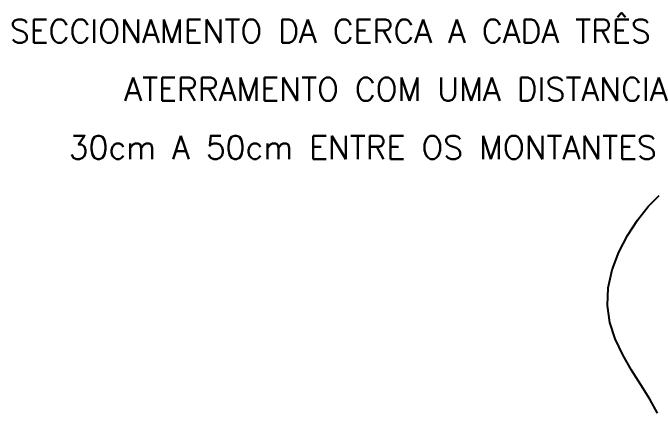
# Model space of a CAD drawing. Header units: millimetres. Extents: x -6623.4 to -6596.1, y -4703.2 to -4682.1.
# Drawn here: x -6623.35 to -6617.81, y -4693.81 to -4690.36 of the extents above; entities that cross this region are included whole.
import ezdxf
from ezdxf.enums import TextEntityAlignment as Align

# ---------------------------------------------------------------- set-up
doc = ezdxf.new("R2010")
doc.units = ezdxf.units.MM
doc.header["$LTSCALE"] = 10
doc.layers.add('Termotécnica', color=7, linetype='Continuous')
doc.styles.add('r80', font='romans.shx')

msp = doc.modelspace()

# ---------------------------------------------------------------- linework, layer by layer
at = {"layer": 'Termotécnica', "color": 1}
msp.add_lwpolyline([(-6617.7903, -4693.812), (-6617.8585, -4693.6921), (-6617.9359, -4693.5686), (-6618.0157, -4693.4412), (-6618.0911, -4693.3095), (-6618.1554, -4693.1729), (-6618.2017, -4693.0311), (-6618.2234, -4692.8836), (-6618.2154, -4692.7308), (-6618.1808, -4692.5763), (-6618.1243, -4692.4247), (-6618.0507, -4692.2804), (-6617.9649, -4692.1479), (-6617.8716, -4692.0317), (-6617.7757, -4691.9364)], dxfattribs=at)

# ---------------------------------------------------------------- texts
at = {"layer": 'Termotécnica', "color": 2, "style": 'r80'}
for s, p in [('SECCIONAMENTO DA CERCA A CADA TRÊS', (-6623.3782, -4690.5197)), ('ATERRAMENTO COM UMA DISTANCIA ', (-6622.3909, -4691.0203)), ('30cm A 50cm ENTRE OS MONTANTES', (-6622.8707, -4691.5221))]:
    msp.add_text(s, height=0.2, dxfattribs=at).set_placement(p, align=Align.MIDDLE_LEFT)

doc.saveas('drawing.dxf')
